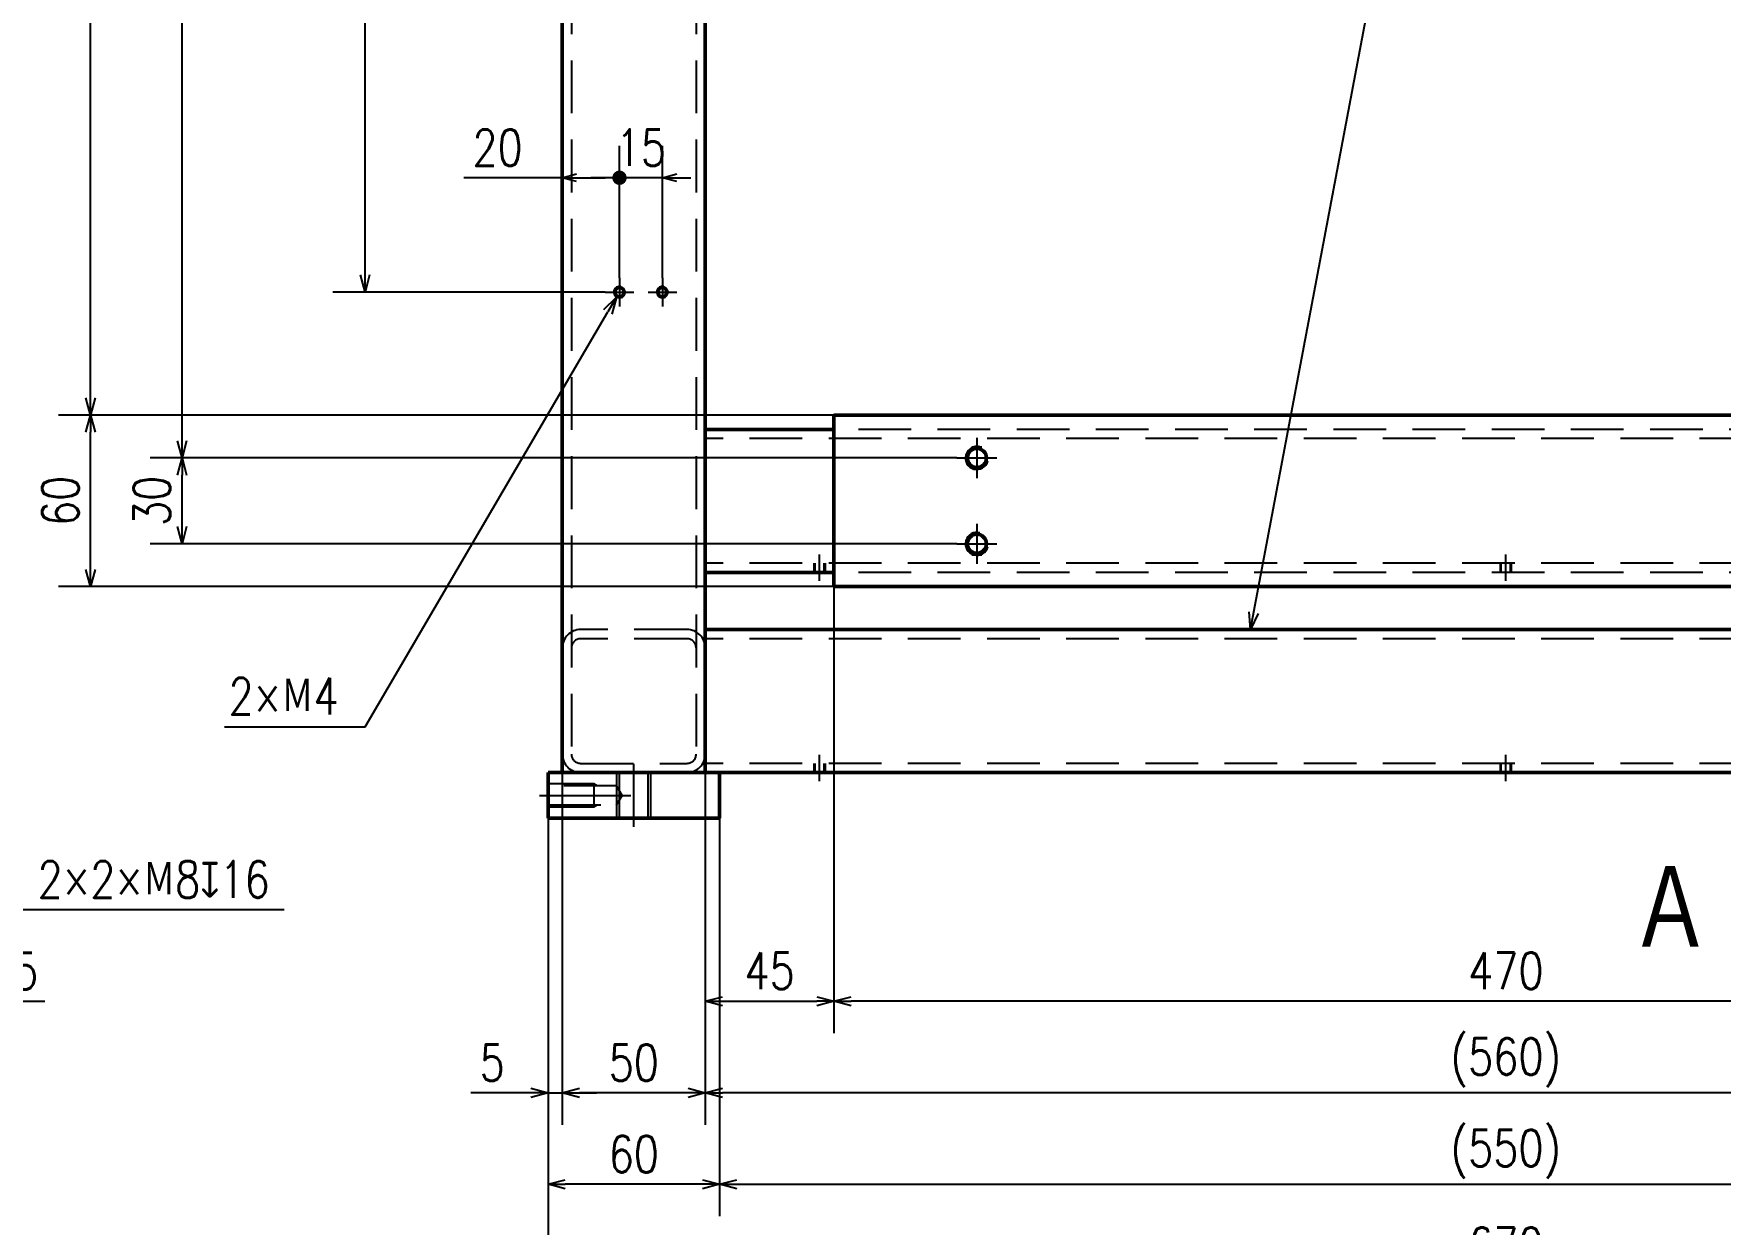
# Model space of a CAD drawing. Header units: millimetres. Extents: x -1556 to 1738, y -901 to 1368.
# Drawn here: x -180 to 410, y -142 to 274 of the extents above; entities that cross this region are included whole.
import ezdxf

# ---------------------------------------------------------------- set-up
doc = ezdxf.new("R2010")
doc.units = ezdxf.units.MM
doc.header["$LTSCALE"] = 1.453415
doc.linetypes.add('CENTER', pattern=[50.8, 31.75, -6.35, 6.35, -6.35])
doc.linetypes.add('DASHED', pattern=[19.05, 12.7, -6.35])
doc.layers.add('設計用（構成部品類）', color=7, linetype='Continuous')
doc.styles.get("Standard").update_dxf_attribs({"font": 'txt', "bigfont": 'extfont2'})
doc.dimstyles.get("Standard").update_dxf_attribs({"dimtxt": 2.5, "dimasz": 2.5, "dimexe": 1.25, "dimexo": 0.625, "dimtad": 1, "dimzin": 0, "dimdsep": 46, "dimtxsty": 'Standard', "dimcen": 2.5, "dimadec": 0, "dimazin": 0, "dimtfac": 0.75, "dimtmove": 0, "dimatfit": 3, "dimfxl": 1, "dimarcsym": 0})

# ---------------------------------------------------------------- blocks, each defined once
blk = doc.blocks.new('_OPEN30')
at = {"color": 0, "linetype": 'ByBlock', "lineweight": -2}
for p, q in [((-1, 0.267949), (0, 0)), ((0, 0), (-1, -0.267949)), ((0, 0), (-1, 0))]:
    blk.add_line(p, q, dxfattribs=at)
blk = doc.blocks.new('*D224')
at = {"layer": 'Defpoints', "color": 0}
for p in [(5, 16), (0, 0), (5, -96)]:
    blk.add_point(p, dxfattribs=at)
at = {"layer": '設計用（構成部品類）', "color": 0, "linetype": 'Continuous', "lineweight": 25}
for p, q in [((5, 16), (5, -107.2)), ((0, 0), (0, -107.2)), ((0, -96), (-27.05, -96)), ((-6, -96), (-12, -96)), ((0, -96), (5, -96)), ((11, -96), (17, -96))]:
    blk.add_line(p, q, dxfattribs=at)
at = {"layer": '設計用（構成部品類）', "color": 0, "lineweight": 25, "xscale": 6, "yscale": 6, "zscale": 6}
blk.add_blockref('_OPEN30', (0, -96), dxfattribs=at)
at = {"layer": '設計用（構成部品類）', "color": 0, "lineweight": 25, "xscale": 6, "yscale": 6, "zscale": 6, "rotation": 180}
blk.add_blockref('_OPEN30', (5, -96), dxfattribs=at)
at = {"layer": '設計用（構成部品類）', "color": 0, "lineweight": 50, "insert": (-19.52, -85.47), "char_height": 12.8, "attachment_point": 5}
blk.add_mtext('\\W0.800000;5', dxfattribs=at)
blk = doc.blocks.new('*D225')
at = {"layer": 'Defpoints', "color": 0}
for p in [(5, 16), (55, 16), (5, -96)]:
    blk.add_point(p, dxfattribs=at)
at = {"layer": '設計用（構成部品類）', "color": 0, "linetype": 'Continuous', "lineweight": 25}
for p, q in [((5, 16), (5, -107.2)), ((55, 16), (55, -107.2)), ((49, -96), (11, -96))]:
    blk.add_line(p, q, dxfattribs=at)
at = {"layer": '設計用（構成部品類）', "color": 0, "lineweight": 25, "xscale": 6, "yscale": 6, "zscale": 6, "rotation": 180}
blk.add_blockref('_OPEN30', (5, -96), dxfattribs=at)
at = {"layer": '設計用（構成部品類）', "color": 0, "lineweight": 25, "xscale": 6, "yscale": 6, "zscale": 6}
blk.add_blockref('_OPEN30', (55, -96), dxfattribs=at)
at = {"layer": '設計用（構成部品類）', "color": 0, "lineweight": 50, "insert": (30, -85.47), "char_height": 12.8, "attachment_point": 5}
blk.add_mtext('\\W0.800000;50', dxfattribs=at)
blk = doc.blocks.new('*D228')
at = {"layer": 'Defpoints', "color": 0}
for p in [(0, 0), (60, 0), (0, -128)]:
    blk.add_point(p, dxfattribs=at)
at = {"layer": '設計用（構成部品類）', "color": 0, "linetype": 'Continuous', "lineweight": 25}
for p, q in [((0, 0), (0, -139.2)), ((60, 0), (60, -139.2)), ((54, -128), (6, -128))]:
    blk.add_line(p, q, dxfattribs=at)
at = {"layer": '設計用（構成部品類）', "color": 0, "lineweight": 25, "xscale": 6, "yscale": 6, "zscale": 6, "rotation": 180}
blk.add_blockref('_OPEN30', (0, -128), dxfattribs=at)
at = {"layer": '設計用（構成部品類）', "color": 0, "lineweight": 25, "xscale": 6, "yscale": 6, "zscale": 6}
blk.add_blockref('_OPEN30', (60, -128), dxfattribs=at)
at = {"layer": '設計用（構成部品類）', "color": 0, "lineweight": 50, "insert": (30, -117.47), "char_height": 12.8, "attachment_point": 5}
blk.add_mtext('\\W0.800000;60', dxfattribs=at)
blk = doc.blocks.new('*D230')
at = {"layer": 'Defpoints', "color": 0}
for p in [(0, 0), (670, 0), (670, -160)]:
    blk.add_point(p, dxfattribs=at)
at = {"layer": '設計用（構成部品類）', "color": 0, "linetype": 'Continuous', "lineweight": 25}
for p, q in [((0, 0), (0, -171.2)), ((670, 0), (670, -171.2)), ((6, -160), (664, -160))]:
    blk.add_line(p, q, dxfattribs=at)
at = {"layer": '設計用（構成部品類）', "color": 0, "lineweight": 25, "xscale": 6, "yscale": 6, "zscale": 6, "rotation": 180}
blk.add_blockref('_OPEN30', (0, -160), dxfattribs=at)
at = {"layer": '設計用（構成部品類）', "color": 0, "lineweight": 25, "xscale": 6, "yscale": 6, "zscale": 6}
blk.add_blockref('_OPEN30', (670, -160), dxfattribs=at)
at = {"layer": '設計用（構成部品類）', "color": 0, "lineweight": 50, "insert": (335, -149.47), "char_height": 12.8, "attachment_point": 5}
blk.add_mtext('\\W0.800000;670', dxfattribs=at)
blk = doc.blocks.new('*D231')
at = {"layer": 'Defpoints', "color": 0}
for p in [(55, 16), (615, 16), (55, -96)]:
    blk.add_point(p, dxfattribs=at)
at = {"layer": '設計用（構成部品類）', "color": 0, "linetype": 'Continuous', "lineweight": 25}
for p, q in [((55, 16), (55, -107.2)), ((615, 16), (615, -107.2)), ((609, -96), (61, -96))]:
    blk.add_line(p, q, dxfattribs=at)
at = {"layer": '設計用（構成部品類）', "color": 0, "lineweight": 25, "xscale": 6, "yscale": 6, "zscale": 6}
for p, rotation in [((55, -96), 180), ((615, -96), 360)]:
    blk.add_blockref('_OPEN30', p, dxfattribs=dict(at, rotation=rotation))
at = {"layer": '設計用（構成部品類）', "color": 0, "lineweight": 50, "insert": (335, -85.47), "char_height": 12.8, "attachment_point": 5}
blk.add_mtext('\\W0.800000;(560)', dxfattribs=at)
blk = doc.blocks.new('*D232')
at = {"layer": 'Defpoints', "color": 0}
for p in [(60, 0), (610, 0), (610, -128)]:
    blk.add_point(p, dxfattribs=at)
at = {"layer": '設計用（構成部品類）', "color": 0, "linetype": 'Continuous', "lineweight": 25}
for p, q in [((60, 0), (60, -139.2)), ((610, 0), (610, -139.2)), ((66, -128), (604, -128))]:
    blk.add_line(p, q, dxfattribs=at)
at = {"layer": '設計用（構成部品類）', "color": 0, "lineweight": 25, "xscale": 6, "yscale": 6, "zscale": 6, "rotation": 180}
blk.add_blockref('_OPEN30', (60, -128), dxfattribs=at)
at = {"layer": '設計用（構成部品類）', "color": 0, "lineweight": 25, "xscale": 6, "yscale": 6, "zscale": 6}
blk.add_blockref('_OPEN30', (610, -128), dxfattribs=at)
at = {"layer": '設計用（構成部品類）', "color": 0, "lineweight": 50, "insert": (335, -117.47), "char_height": 12.8, "attachment_point": 5}
blk.add_mtext('\\W0.800000;(550)', dxfattribs=at)
blk = doc.blocks.new('*D233')
at = {"layer": 'Defpoints', "color": 0}
for p in [(100, 81), (570, 81), (100, -64)]:
    blk.add_point(p, dxfattribs=at)
at = {"layer": '設計用（構成部品類）', "color": 0, "linetype": 'Continuous', "lineweight": 25}
for p, q in [((100, 81), (100, -75.2)), ((570, 81), (570, -75.2)), ((564, -64), (106, -64))]:
    blk.add_line(p, q, dxfattribs=at)
at = {"layer": '設計用（構成部品類）', "color": 0, "lineweight": 25, "xscale": 6, "yscale": 6, "zscale": 6}
for p, rotation in [((100, -64), 180), ((570, -64), 360)]:
    blk.add_blockref('_OPEN30', p, dxfattribs=dict(at, rotation=rotation))
at = {"layer": '設計用（構成部品類）', "color": 0, "lineweight": 50, "insert": (335, -53.32), "char_height": 12.8, "attachment_point": 5}
blk.add_mtext('\\W0.800000;470', dxfattribs=at)
blk = doc.blocks.new('*D234')
at = {"layer": 'Defpoints', "color": 0}
for p in [(100, 81), (55, 16), (100, -64)]:
    blk.add_point(p, dxfattribs=at)
at = {"layer": '設計用（構成部品類）', "color": 0, "linetype": 'Continuous', "lineweight": 25}
for p, q in [((100, 81), (100, -75.2)), ((55, 16), (55, -75.2)), ((61, -64), (94, -64))]:
    blk.add_line(p, q, dxfattribs=at)
at = {"layer": '設計用（構成部品類）', "color": 0, "lineweight": 25, "xscale": 6, "yscale": 6, "zscale": 6, "rotation": 180}
blk.add_blockref('_OPEN30', (55, -64), dxfattribs=at)
at = {"layer": '設計用（構成部品類）', "color": 0, "lineweight": 25, "xscale": 6, "yscale": 6, "zscale": 6}
blk.add_blockref('_OPEN30', (100, -64), dxfattribs=at)
at = {"layer": '設計用（構成部品類）', "color": 0, "lineweight": 50, "insert": (77.5, -53.32), "char_height": 12.8, "attachment_point": 5}
blk.add_mtext('\\W0.800000;45', dxfattribs=at)
blk = doc.blocks.new('*D257')
at = {"layer": 'Defpoints', "color": 0}
for p in [(-160, 521), (100, 521), (100, 141)]:
    blk.add_point(p, dxfattribs=at)
at = {"layer": '設計用（構成部品類）', "color": 0, "linetype": 'Continuous', "lineweight": 25}
for p, q in [((100, 521), (-171.2, 521)), ((-160, 147), (-160, 515)), ((100, 141), (-171.2, 141))]:
    blk.add_line(p, q, dxfattribs=at)
at = {"layer": '設計用（構成部品類）', "color": 0, "lineweight": 25, "xscale": 6, "yscale": 6, "zscale": 6}
for p, rotation in [((-160, 521), 90), ((-160, 141), 270)]:
    blk.add_blockref('_OPEN30', p, dxfattribs=dict(at, rotation=rotation))
at = {"layer": '設計用（構成部品類）', "color": 0, "lineweight": 50, "insert": (-170.53, 331), "char_height": 12.8, "attachment_point": 5, "rotation": 90}
blk.add_mtext('\\W0.800000;380', dxfattribs=at)
blk = doc.blocks.new('*D258')
at = {"layer": 'Defpoints', "color": 0}
for p in [(-160, 141), (100, 141), (100, 81)]:
    blk.add_point(p, dxfattribs=at)
at = {"layer": '設計用（構成部品類）', "color": 0, "linetype": 'Continuous', "lineweight": 25}
for p, q in [((100, 141), (-171.2, 141)), ((-160, 87), (-160, 135)), ((100, 81), (-171.2, 81))]:
    blk.add_line(p, q, dxfattribs=at)
at = {"layer": '設計用（構成部品類）', "color": 0, "lineweight": 25, "xscale": 6, "yscale": 6, "zscale": 6}
for p, rotation in [((-160, 141), 90), ((-160, 81), 270)]:
    blk.add_blockref('_OPEN30', p, dxfattribs=dict(at, rotation=rotation))
at = {"layer": '設計用（構成部品類）', "color": 0, "lineweight": 50, "insert": (-170.53, 111), "char_height": 12.8, "attachment_point": 5, "rotation": 90}
blk.add_mtext('\\W0.800000;60', dxfattribs=at)
blk = doc.blocks.new('*D262')
at = {"layer": 'Defpoints', "color": 0}
for p in [(-128, 536), (143, 536), (143, 126)]:
    blk.add_point(p, dxfattribs=at)
at = {"layer": '設計用（構成部品類）', "color": 0, "linetype": 'Continuous', "lineweight": 25}
for p, q in [((143, 536), (-139.2, 536)), ((-128, 132), (-128, 530)), ((143, 126), (-139.2, 126))]:
    blk.add_line(p, q, dxfattribs=at)
at = {"layer": '設計用（構成部品類）', "color": 0, "lineweight": 25, "xscale": 6, "yscale": 6, "zscale": 6}
for p, rotation in [((-128, 536), 90), ((-128, 126), 270)]:
    blk.add_blockref('_OPEN30', p, dxfattribs=dict(at, rotation=rotation))
at = {"layer": '設計用（構成部品類）', "color": 0, "lineweight": 50, "insert": (-138.68, 331), "char_height": 12.8, "attachment_point": 5, "rotation": 90}
blk.add_mtext('\\W0.800000;410', dxfattribs=at)
blk = doc.blocks.new('*D263')
at = {"layer": 'Defpoints', "color": 0}
for p in [(-128, 126), (143, 126), (143, 96)]:
    blk.add_point(p, dxfattribs=at)
at = {"layer": '設計用（構成部品類）', "color": 0, "linetype": 'Continuous', "lineweight": 25}
for p, q in [((143, 126), (-139.2, 126)), ((-128, 102), (-128, 120)), ((143, 96), (-139.2, 96))]:
    blk.add_line(p, q, dxfattribs=at)
at = {"layer": '設計用（構成部品類）', "color": 0, "lineweight": 25, "xscale": 6, "yscale": 6, "zscale": 6}
for p, rotation in [((-128, 126), 90), ((-128, 96), 270)]:
    blk.add_blockref('_OPEN30', p, dxfattribs=dict(at, rotation=rotation))
at = {"layer": '設計用（構成部品類）', "color": 0, "lineweight": 50, "insert": (-138.53, 111), "char_height": 12.8, "attachment_point": 5, "rotation": 90}
blk.add_mtext('\\W0.800000;30', dxfattribs=at)
blk = doc.blocks.new('*D279')
at = {"layer": 'Defpoints', "color": 0}
for p in [(-64, 586), (0, 586), (20, 184)]:
    blk.add_point(p, dxfattribs=at)
at = {"layer": '設計用（構成部品類）', "color": 0, "linetype": 'Continuous', "lineweight": 25}
for p, q in [((0, 586), (-75.2, 586)), ((-64, 190), (-64, 580)), ((20, 184), (-75.2, 184))]:
    blk.add_line(p, q, dxfattribs=at)
at = {"layer": '設計用（構成部品類）', "color": 0, "lineweight": 25, "xscale": 6, "yscale": 6, "zscale": 6}
for p, rotation in [((-64, 586), 90), ((-64, 184), 270)]:
    blk.add_blockref('_OPEN30', p, dxfattribs=dict(at, rotation=rotation))
at = {"layer": '設計用（構成部品類）', "color": 0, "lineweight": 50, "insert": (-74.68, 385), "char_height": 12.8, "attachment_point": 5, "rotation": 90}
blk.add_mtext('\\W0.800000;402', dxfattribs=at)
blk = doc.blocks.new('_DOT')
at = {"color": 0, "linetype": 'ByBlock', "lineweight": -2}
blk.add_line((-0.5, 0), (-1, 0), dxfattribs=at)
at = {"color": 0, "linetype": 'ByBlock', "lineweight": -2, "const_width": 0.5}
blk.add_lwpolyline([(-0.25, 0, 1), (0.25, 0, 1)], format="xyb", close=True, dxfattribs=at)
blk = doc.blocks.new('*D281')
at = {"layer": 'Defpoints', "color": 0}
for p in [(25, 224), (25, 189), (40, 189)]:
    blk.add_point(p, dxfattribs=at)
at = {"layer": '設計用（構成部品類）', "color": 0, "linetype": 'Continuous', "lineweight": 25}
for p, q in [((25, 189), (25, 235.2)), ((40, 189), (40, 235.2)), ((20, 224), (15, 224)), ((40, 224), (25, 224)), ((45, 224), (50, 224))]:
    blk.add_line(p, q, dxfattribs=at)
at = {"layer": '設計用（構成部品類）', "color": 0, "lineweight": 25, "xscale": 5, "yscale": 5, "zscale": 5}
blk.add_blockref('_DOT', (25, 224), dxfattribs=at)
at = {"layer": '設計用（構成部品類）', "color": 0, "lineweight": 25, "xscale": 5, "yscale": 5, "zscale": 5, "rotation": 180}
blk.add_blockref('_OPEN30', (40, 224), dxfattribs=at)
at = {"layer": '設計用（構成部品類）', "color": 0, "lineweight": 50, "insert": (32.5, 234.53), "char_height": 12.8, "attachment_point": 5}
blk.add_mtext('\\W0.800000;15', dxfattribs=at)
blk = doc.blocks.new('*D282')
at = {"layer": 'Defpoints', "color": 0}
for p in [(25, 224), (25, 189), (5, 16)]:
    blk.add_point(p, dxfattribs=at)
at = {"layer": '設計用（構成部品類）', "color": 0, "linetype": 'Continuous', "lineweight": 25}
for p, q in [((25, 189), (25, 235.2)), ((5, 224), (-29.43, 224)), ((10, 224), (20, 224))]:
    blk.add_line(p, q, dxfattribs=at)
at = {"layer": '設計用（構成部品類）', "color": 0, "lineweight": 25, "xscale": 5, "yscale": 5, "zscale": 5, "rotation": 180}
blk.add_blockref('_OPEN30', (5, 224), dxfattribs=at)
at = {"layer": '設計用（構成部品類）', "color": 0, "lineweight": 25, "xscale": 5, "yscale": 5, "zscale": 5}
blk.add_blockref('_DOT', (25, 224), dxfattribs=at)
at = {"layer": '設計用（構成部品類）', "color": 0, "lineweight": 50, "insert": (-17.64, 234.53), "char_height": 12.8, "attachment_point": 5}
blk.add_mtext('\\W0.800000;20', dxfattribs=at)
blk = doc.blocks.new('*D283')
at = {"layer": 'Defpoints', "color": 0}
for p in [(26.01, 185.73), (23.99, 182.27)]:
    blk.add_point(p, dxfattribs=at)
at = {"layer": '設計用（構成部品類）', "color": 0, "linetype": 'Continuous', "lineweight": 25}
for p, q in [((-64, 32), (20.96, 177.1)), ((-113.13, 32), (-64, 32))]:
    blk.add_line(p, q, dxfattribs=at)
at = {"layer": '設計用（構成部品類）', "color": 0, "lineweight": 25, "xscale": 6, "yscale": 6, "zscale": 6, "rotation": 59.64990405875022}
blk.add_blockref('_OPEN30', (23.99, 182.27), dxfattribs=at)
at = {"layer": '設計用（構成部品類）', "color": 0, "lineweight": 50, "insert": (-92.48, 42.68), "char_height": 12.8, "attachment_point": 5}
blk.add_mtext('\\W0.800000;2×Ｍ4', dxfattribs=at)
blk = doc.blocks.new('_NONE')
blk = doc.blocks.new('JZB_0006')
at = {"layer": '設計用（構成部品類）', "color": 104, "linetype": 'DASHED', "lineweight": 25}
for p, q in [((0, 6.2), (0, 3)), ((0.38, 3), (0.38, 6.2)), ((3.62, 3), (3.62, 6.2)), ((4, 3), (4, 6.2))]:
    blk.add_line(p, q, dxfattribs=at)
at = {"layer": '設計用（構成部品類）', "color": 8, "linetype": 'CENTER', "lineweight": 25}
blk.add_line((2, 0), (2, 9.2), dxfattribs=at)
blk = doc.blocks.new('JZB_0007')
at = {"layer": '設計用（構成部品類）', "color": 104, "linetype": 'DASHED', "lineweight": 25}
for p, q in [((0, 6.2), (0, 3)), ((0.38, 3), (0.38, 6.2)), ((3.62, 3), (3.62, 6.2)), ((4, 3), (4, 6.2))]:
    blk.add_line(p, q, dxfattribs=at)
at = {"layer": '設計用（構成部品類）', "color": 8, "linetype": 'CENTER', "lineweight": 25}
blk.add_line((2, 0), (2, 9.2), dxfattribs=at)
blk = doc.blocks.new('JZB_0009')
at = {"layer": '設計用（構成部品類）', "color": 8, "linetype": 'CENTER', "lineweight": 25}
for p, q in [((7, 14), (7, 0)), ((0, 7), (14, 7))]:
    blk.add_line(p, q, dxfattribs=at)
at = {"layer": '設計用（構成部品類）', "color": 104, "linetype": 'DASHED', "lineweight": 25}
for radius, start, end in [(4, 109.88502, 115.84193), (3.33, 109.88502, 115.84193), (4, 75, 93.81334), (3.33, 64.15807, 93.81334)]:
    blk.add_arc((7, 7), radius, start, end, dxfattribs=at)
blk = doc.blocks.new('JZB_0010')
at = {"layer": '設計用（構成部品類）', "color": 104, "linetype": 'DASHED', "lineweight": 25}
for p, q in [((19, 8), (3, 8)), ((27, 7.33), (3, 7.33)), ((20.17, 7.33), (19, 8)), ((19, 8), (19, 0)), ((28.92, 4), (27, 7.33)), ((27, 7.33), (27, 0.68)), ((3, 0.68), (27, 0.68)), ((3, 0), (19, 0)), ((19, 0), (20.17, 0.68)), ((27, 0.68), (28.92, 4))]:
    blk.add_line(p, q, dxfattribs=at)
at = {"layer": '設計用（構成部品類）', "color": 8, "linetype": 'CENTER', "lineweight": 25}
blk.add_line((0, 4), (31.92, 4), dxfattribs=at)
blk = doc.blocks.new('JZB_0011')
at = {"layer": '設計用（構成部品類）', "color": 104, "linetype": 'DASHED', "lineweight": 25}
for p, q in [((0, 19), (0, 14.325)), ((0.95, 3), (0.95, 19)), ((11.05, 3), (11.05, 19)), ((12, 3), (12, 19)), ((0, 7.675), (0, 3))]:
    blk.add_line(p, q, dxfattribs=at)
at = {"layer": '設計用（構成部品類）', "color": 8, "linetype": 'CENTER', "lineweight": 25}
blk.add_line((6, 0), (6, 22), dxfattribs=at)
blk = doc.blocks.new('JZB_0018')
at = {"layer": '設計用（構成部品類）', "color": 8, "linetype": 'CENTER', "lineweight": 25}
for p, q in [((5, 10), (5, 0)), ((0, 5), (10, 5))]:
    blk.add_line(p, q, dxfattribs=at)
at = {"layer": '設計用（構成部品類）', "color": 104, "linetype": 'Continuous', "lineweight": 50}
blk.add_circle((5, 5), 1.62, dxfattribs=at)
at = {"layer": '設計用（構成部品類）', "color": 104, "linetype": 'Continuous', "lineweight": 25}
blk.add_arc((5, 5), 2, 75, 345, dxfattribs=at)
blk = doc.blocks.new('JZB_0019')
at = {"layer": '設計用（構成部品類）', "color": 8, "linetype": 'CENTER', "lineweight": 25}
for p, q in [((5, 10), (5, 0)), ((0, 5), (10, 5))]:
    blk.add_line(p, q, dxfattribs=at)
at = {"layer": '設計用（構成部品類）', "color": 104, "linetype": 'Continuous', "lineweight": 50}
blk.add_circle((5, 5), 1.62, dxfattribs=at)
at = {"layer": '設計用（構成部品類）', "color": 104, "linetype": 'Continuous', "lineweight": 25}
blk.add_arc((5, 5), 2, 75, 345, dxfattribs=at)
blk = doc.blocks.new('JZB_0024')
at = {"layer": '設計用（構成部品類）', "color": 8, "linetype": 'CENTER', "lineweight": 25}
for p, q in [((7, 14), (7, 0)), ((0, 7), (14, 7))]:
    blk.add_line(p, q, dxfattribs=at)
at = {"layer": '設計用（構成部品類）', "color": 104, "linetype": 'Continuous', "lineweight": 50}
blk.add_circle((7, 7), 3.33, dxfattribs=at)
at = {"layer": '設計用（構成部品類）', "color": 104, "linetype": 'Continuous', "lineweight": 25}
blk.add_arc((7, 7), 4, 75, 345, dxfattribs=at)
blk = doc.blocks.new('JZB_0025')
at = {"layer": '設計用（構成部品類）', "color": 8, "linetype": 'CENTER', "lineweight": 25}
for p, q in [((7, 14), (7, 0)), ((0, 7), (14, 7))]:
    blk.add_line(p, q, dxfattribs=at)
at = {"layer": '設計用（構成部品類）', "color": 104, "linetype": 'Continuous', "lineweight": 50}
blk.add_circle((7, 7), 3.33, dxfattribs=at)
at = {"layer": '設計用（構成部品類）', "color": 104, "linetype": 'Continuous', "lineweight": 25}
blk.add_arc((7, 7), 4, 75, 345, dxfattribs=at)
blk = doc.blocks.new('JZB_0033')
at = {"layer": '設計用（構成部品類）', "color": 104, "linetype": 'DASHED', "lineweight": 25}
for p, q in [((0, 6.2), (0, 3)), ((0.38, 3), (0.38, 6.2)), ((3.62, 3), (3.62, 6.2)), ((4, 3), (4, 6.2))]:
    blk.add_line(p, q, dxfattribs=at)
at = {"layer": '設計用（構成部品類）', "color": 8, "linetype": 'CENTER', "lineweight": 25}
blk.add_line((2, 0), (2, 9.2), dxfattribs=at)
blk = doc.blocks.new('JZB_0034')
at = {"layer": '設計用（構成部品類）', "color": 104, "linetype": 'DASHED', "lineweight": 25}
for p, q in [((0, 6.2), (0, 3)), ((0.38, 3), (0.38, 6.2)), ((3.62, 3), (3.62, 6.2)), ((4, 3), (4, 6.2))]:
    blk.add_line(p, q, dxfattribs=at)
at = {"layer": '設計用（構成部品類）', "color": 8, "linetype": 'CENTER', "lineweight": 25}
blk.add_line((2, 0), (2, 9.2), dxfattribs=at)
blk = doc.blocks.new('*D313')
at = {"layer": 'Defpoints', "color": 0}
for p in [(-224, 0), (-236.5, -8), (-236.5, -64)]:
    blk.add_point(p, dxfattribs=at)
at = {"layer": '設計用（構成部品類）', "color": 0, "linetype": 'Continuous', "lineweight": 25}
for p, q in [((-224, 0), (-224, -75.2)), ((-236.5, -8), (-236.5, -75.2)), ((-242.5, -64), (-248.5, -64)), ((-224, -64), (-236.5, -64)), ((-224, -64), (-175.93, -64)), ((-218, -64), (-212, -64))]:
    blk.add_line(p, q, dxfattribs=at)
at = {"layer": '設計用（構成部品類）', "color": 0, "lineweight": 25, "xscale": 6, "yscale": 6, "zscale": 6}
blk.add_blockref('_OPEN30', (-236.5, -64), dxfattribs=at)
at = {"layer": '設計用（構成部品類）', "color": 0, "lineweight": 25, "xscale": 6, "yscale": 6, "zscale": 6, "rotation": 180}
blk.add_blockref('_OPEN30', (-224, -64), dxfattribs=at)
at = {"layer": '設計用（構成部品類）', "color": 0, "lineweight": 50, "insert": (-193.68, -53.47), "char_height": 12.8, "attachment_point": 5}
blk.add_mtext('\\W0.800000;12.5', dxfattribs=at)
blk = doc.blocks.new('*D317')
at = {"layer": 'Defpoints', "color": 0}
for p in [(-239.47, 10.67), (-233.53, 5.33)]:
    blk.add_point(p, dxfattribs=at)
at = {"layer": '設計用（構成部品類）', "color": 0, "linetype": 'Continuous', "lineweight": 25}
for p, q in [((-192, -32), (-229.06, 1.31)), ((-92.3, -32), (-192, -32))]:
    blk.add_line(p, q, dxfattribs=at)
at = {"layer": '設計用（構成部品類）', "color": 0, "lineweight": 25, "xscale": 6, "yscale": 6, "zscale": 6, "rotation": 138.0483749402981}
blk.add_blockref('_OPEN30', (-233.53, 5.33), dxfattribs=at)
at = {"layer": '設計用（構成部品類）', "color": 0, "lineweight": 50, "insert": (-137.92, -21.4), "char_height": 12.8, "attachment_point": 5}
blk.add_mtext('\\W0.800000;2×2×Ｍ8{\\fgdt;x}16', dxfattribs=at)

msp = doc.modelspace()

# ---------------------------------------------------------------- linework, layer by layer
at = {"layer": '設計用（構成部品類）', "color": 104, "linetype": 'Continuous', "lineweight": 50}
for p, q in [((5, 569.6), (5, 16)), ((55, 569.6), (55, 66)), ((100, 136), (55, 136)), ((100, 141), (100, 81)), ((570, 141), (100, 141)), ((151.7436, 129.6), (148.2564, 129.6)), ((151.7436, 92.4), (148.2564, 92.4)), ((100, 86), (55, 86)), ((100, 81), (570, 81)), ((615, 66), (55, 66)), ((55, 66), (55, 16)), ((0, 0), (0, 16)), ((60, 16), (0, 16)), ((60, 0), (60, 16)), ((610, 16), (60, 16)), ((60, 0), (0, 0))]:
    msp.add_line(p, q, dxfattribs=at)
at = {"layer": '設計用（構成部品類）', "color": 104, "linetype": 'DASHED', "lineweight": 25}
for p, q in [((8.2, 569.6), (8.2, 16)), ((51.8, 569.6), (51.8, 16)), ((570, 136), (100, 136)), ((615, 132.8), (55, 132.8)), ((615, 89.2), (55, 89.2)), ((570, 86), (100, 86)), ((48.6, 66), (11.4, 66)), ((48.6, 62.8), (11.4, 62.8)), ((615, 62.8), (55, 62.8)), ((11.4, 19.2), (48.6, 19.2)), ((615, 19.2), (55, 19.2))]:
    msp.add_line(p, q, dxfattribs=at)
for centre, radius, start, end in [((11.4, 59.6), 6.4, 90, 180), ((48.6, 59.6), 6.4, 0, 90), ((11.4, 59.6), 3.2, 90, 180), ((48.6, 59.6), 3.2, 0, 90), ((11.4, 22.4), 6.4, 180, 270), ((11.4, 22.4), 3.2, 180, 270), ((48.6, 22.4), 6.4, 270, 0), ((48.6, 22.4), 3.2, 270, 0)]:
    msp.add_arc(centre, radius, start, end, dxfattribs=at)

# ---------------------------------------------------------------- block references
at = {"layer": '設計用（構成部品類）'}
for name, p in [('JZB_0019', (20, 179)), ('JZB_0018', (35, 179)), ('JZB_0009', (143, 119)), ('JZB_0025', (143, 119)), ('JZB_0024', (143, 89)), ('JZB_0006', (93, 83)), ('JZB_0007', (333, 83)), ('JZB_0011', (24, -3)), ('JZB_0034', (93, 13)), ('JZB_0033', (333, 13)), ('JZB_0010', (-3, 4))]:
    msp.add_blockref(name, p, dxfattribs=at)

# ---------------------------------------------------------------- texts
at = {"layer": '設計用（構成部品類）', "color": 7, "linetype": 'Continuous', "lineweight": 50, "insert": (378, -48), "char_height": 32, "attachment_point": 7, "line_spacing_factor": 0.6}
msp.add_mtext('\\W0.833333;Ａ', dxfattribs=at)

# ---------------------------------------------------------------- dimensions: what is measured, and where the dimension line sits
at = {"layer": '設計用（構成部品類）', "color": 7, "linetype": 'Continuous', "lineweight": 50}
for base, p1, p2, angle, override, picture, middle in [((-64, 586), (20, 184), (0, 586), 90, {"dimtxt": 12.8, "dimasz": 6, "dimexe": 11.2, "dimexo": 0, "dimgap": 4, "dimdec": 3, "dimzin": 8, "dimblk": 'OPEN30', "dimclrd": 0, "dimclre": 0, "dimclrt": 0, "dimtp": 0, "dimtm": 0, "dimlwd": 25, "dimlwe": 25}, '*D279', (-64, 385)), ((-128, 536), (143, 126), (143, 536), 90, {"dimtxt": 12.8, "dimasz": 6, "dimexe": 11.2, "dimexo": 0, "dimgap": 4, "dimdec": 3, "dimzin": 8, "dimblk": 'OPEN30', "dimclrd": 0, "dimclre": 0, "dimclrt": 0, "dimtp": 0, "dimtm": 0, "dimlwd": 25, "dimlwe": 25}, '*D262', (-128, 331)), ((-160, 521), (100, 141), (100, 521), 90, {"dimtxt": 12.8, "dimasz": 6, "dimexe": 11.2, "dimexo": 0, "dimgap": 4, "dimdec": 3, "dimzin": 8, "dimblk": 'OPEN30', "dimclrd": 0, "dimclre": 0, "dimclrt": 0, "dimtp": 0, "dimtm": 0, "dimlwd": 25, "dimlwe": 25}, '*D257', (-160, 331)), ((25, 224), (40, 189), (25, 189), 180, {"dimtxt": 12.8, "dimasz": 5, "dimexe": 11.2, "dimexo": 0, "dimgap": 4, "dimdec": 3, "dimzin": 8, "dimblk1": 'OPEN30', "dimblk2": 'DOT', "dimsah": 1, "dimclrd": 0, "dimclre": 0, "dimclrt": 0, "dimtp": 0, "dimtm": 0, "dimlwd": 25, "dimlwe": 25}, '*D281', (32.5, 224)), ((-160, 141), (100, 81), (100, 141), 90, {"dimtxt": 12.8, "dimasz": 6, "dimexe": 11.2, "dimexo": 0, "dimgap": 4, "dimdec": 3, "dimzin": 8, "dimblk": 'OPEN30', "dimclrd": 0, "dimclre": 0, "dimclrt": 0, "dimtp": 0, "dimtm": 0, "dimlwd": 25, "dimlwe": 25}, '*D258', (-160, 111)), ((-128, 126), (143, 96), (143, 126), 90, {"dimtxt": 12.8, "dimasz": 6, "dimexe": 11.2, "dimexo": 0, "dimgap": 4, "dimdec": 3, "dimzin": 8, "dimblk": 'OPEN30', "dimclrd": 0, "dimclre": 0, "dimclrt": 0, "dimtp": 0, "dimtm": 0, "dimlwd": 25, "dimlwe": 25}, '*D263', (-128, 111)), ((100, -64), (570, 81), (100, 81), 180, {"dimtxt": 12.8, "dimasz": 6, "dimexe": 11.2, "dimexo": 0, "dimgap": 4, "dimdec": 3, "dimzin": 8, "dimblk": 'OPEN30', "dimclrd": 0, "dimclre": 0, "dimclrt": 0, "dimtp": 0, "dimtm": 0, "dimlwd": 25, "dimlwe": 25}, '*D233', (335, -64)), ((5, -96), (55, 16), (5, 16), 180, {"dimtxt": 12.8, "dimasz": 6, "dimexe": 11.2, "dimexo": 0, "dimgap": 4, "dimdec": 3, "dimzin": 8, "dimblk": 'OPEN30', "dimclrd": 0, "dimclre": 0, "dimclrt": 0, "dimtp": 0, "dimtm": 0, "dimlwd": 25, "dimlwe": 25}, '*D225', (30, -96)), ((55, -96), (615, 16), (55, 16), 180, {"dimtxt": 12.8, "dimasz": 6, "dimexe": 11.2, "dimexo": 0, "dimgap": 4, "dimdec": 3, "dimzin": 8, "dimpost": '(<>)', "dimblk": 'OPEN30', "dimclrd": 0, "dimclre": 0, "dimclrt": 0, "dimtp": 0, "dimtm": 0, "dimlwd": 25, "dimlwe": 25}, '*D231', (335, -96)), ((-236.5, -64), (-224, 0), (-236.5, -8), 180, {"dimtxt": 12.8, "dimasz": 6, "dimexe": 11.2, "dimexo": 0, "dimgap": 4, "dimdec": 3, "dimzin": 8, "dimblk": 'OPEN30', "dimclrd": 0, "dimclre": 0, "dimclrt": 0, "dimtp": 0, "dimtm": 0, "dimlwd": 25, "dimlwe": 25}, '*D313', (-193.68, -64)), ((0, -128), (60, 0), (0, 0), 180, {"dimtxt": 12.8, "dimasz": 6, "dimexe": 11.2, "dimexo": 0, "dimgap": 4, "dimdec": 3, "dimzin": 8, "dimblk": 'OPEN30', "dimclrd": 0, "dimclre": 0, "dimclrt": 0, "dimtp": 0, "dimtm": 0, "dimlwd": 25, "dimlwe": 25}, '*D228', (30, -128))]:
    dim = msp.add_linear_dim(base=base, p1=p1, p2=p2, angle=angle, text='\\W0.800000;<>', dimstyle='Standard', override=override, dxfattribs=at)
    dim.commit()
    dim.dimension.update_dxf_attribs({"geometry": picture, "text_midpoint": middle, "dimtype": 160})
for base, p1, p2, override, picture, middle in [((25, 224), (5, 16), (25, 189), {"dimtxt": 12.8, "dimasz": 5, "dimexe": 11.2, "dimexo": 0, "dimgap": 4, "dimdec": 3, "dimzin": 8, "dimblk1": 'OPEN30', "dimblk2": 'DOT', "dimsah": 1, "dimse1": 1, "dimclrd": 0, "dimclre": 0, "dimclrt": 0, "dimtp": 0, "dimtm": 0, "dimlwd": 25, "dimlwe": 25}, '*D282', (-17.64, 224)), ((100, -64), (55, 16), (100, 81), {"dimtxt": 12.8, "dimasz": 6, "dimexe": 11.2, "dimexo": 0, "dimgap": 4, "dimdec": 3, "dimzin": 8, "dimblk": 'OPEN30', "dimclrd": 0, "dimclre": 0, "dimclrt": 0, "dimtp": 0, "dimtm": 0, "dimlwd": 25, "dimlwe": 25}, '*D234', (77.5, -64)), ((5, -96), (0, 0), (5, 16), {"dimtxt": 12.8, "dimasz": 6, "dimexe": 11.2, "dimexo": 0, "dimgap": 4, "dimdec": 3, "dimzin": 8, "dimblk": 'OPEN30', "dimclrd": 0, "dimclre": 0, "dimclrt": 0, "dimtp": 0, "dimtm": 0, "dimlwd": 25, "dimlwe": 25}, '*D224', (-19.5226, -96)), ((670, -160), (0, 0), (670, 0), {"dimtxt": 12.8, "dimasz": 6, "dimexe": 11.2, "dimexo": 0, "dimgap": 4, "dimdec": 3, "dimzin": 8, "dimblk": 'OPEN30', "dimclrd": 0, "dimclre": 0, "dimclrt": 0, "dimtp": 0, "dimtm": 0, "dimlwd": 25, "dimlwe": 25}, '*D230', (335, -160)), ((610, -128), (60, 0), (610, 0), {"dimtxt": 12.8, "dimasz": 6, "dimexe": 11.2, "dimexo": 0, "dimgap": 4, "dimdec": 3, "dimzin": 8, "dimpost": '(<>)', "dimblk": 'OPEN30', "dimclrd": 0, "dimclre": 0, "dimclrt": 0, "dimtp": 0, "dimtm": 0, "dimlwd": 25, "dimlwe": 25}, '*D232', (335, -128))]:
    dim = msp.add_linear_dim(base=base, p1=p1, p2=p2, text='\\W0.800000;<>', dimstyle='Standard', override=override, dxfattribs=at)
    dim.commit()
    dim.dimension.update_dxf_attribs({"geometry": picture, "text_midpoint": middle, "dimtype": 160})
for p1, p2, text, override, picture, middle in [((26.0106, 185.7259), (23.9894, 182.2741), '\\W0.800000;<>', {"dimtxt": 12.8, "dimasz": 6, "dimexe": 11.2, "dimexo": 0, "dimgap": 4, "dimtad": 3, "dimtih": 1, "dimtoh": 1, "dimdec": 3, "dimzin": 8, "dimpost": '2×Ｍ<>', "dimblk1": 'NONE', "dimblk2": 'OPEN30', "dimsah": 1, "dimcen": 0, "dimse2": 1, "dimclrd": 0, "dimclre": 0, "dimclrt": 0, "dimtp": 0, "dimtm": 0, "dimtofl": 0, "dimlwd": 25, "dimlwe": 25}, '*D283', (-92.48, 32)), ((-239.4748, 10.674), (-233.5252, 5.326), '\\W0.800000;2×<>', {"dimtxt": 12.8, "dimasz": 6, "dimexe": 11.2, "dimexo": 0, "dimgap": 4, "dimtad": 3, "dimtih": 1, "dimtoh": 1, "dimdec": 3, "dimzin": 8, "dimpost": '2×Ｍ<>{\\fgdt;x}16', "dimblk1": 'NONE', "dimblk2": 'OPEN30', "dimsah": 1, "dimcen": 0, "dimse2": 1, "dimclrd": 0, "dimclre": 0, "dimclrt": 0, "dimtp": 0, "dimtm": 0, "dimtofl": 0, "dimlwd": 25, "dimlwe": 25}, '*D317', (-137.92, -32))]:
    dim = msp.add_diameter_dim_2p(p1=p1, p2=p2, text=text, dimstyle='Standard', override=override, dxfattribs=at)
    dim.commit()
    dim.dimension.update_dxf_attribs({"geometry": picture, "text_midpoint": middle, "dimtype": 163})

# ---------------------------------------------------------------- leaders
at = {"layer": '設計用（構成部品類）', "color": 7, "linetype": 'Continuous', "lineweight": 25}
msp.add_leader([(245.6946, 66), (301.3221, 360.3387)], dimstyle='Standard', override={"dimasz": 6, "dimldrblk": 'OPEN30'}, dxfattribs=at)

doc.saveas('drawing.dxf')
